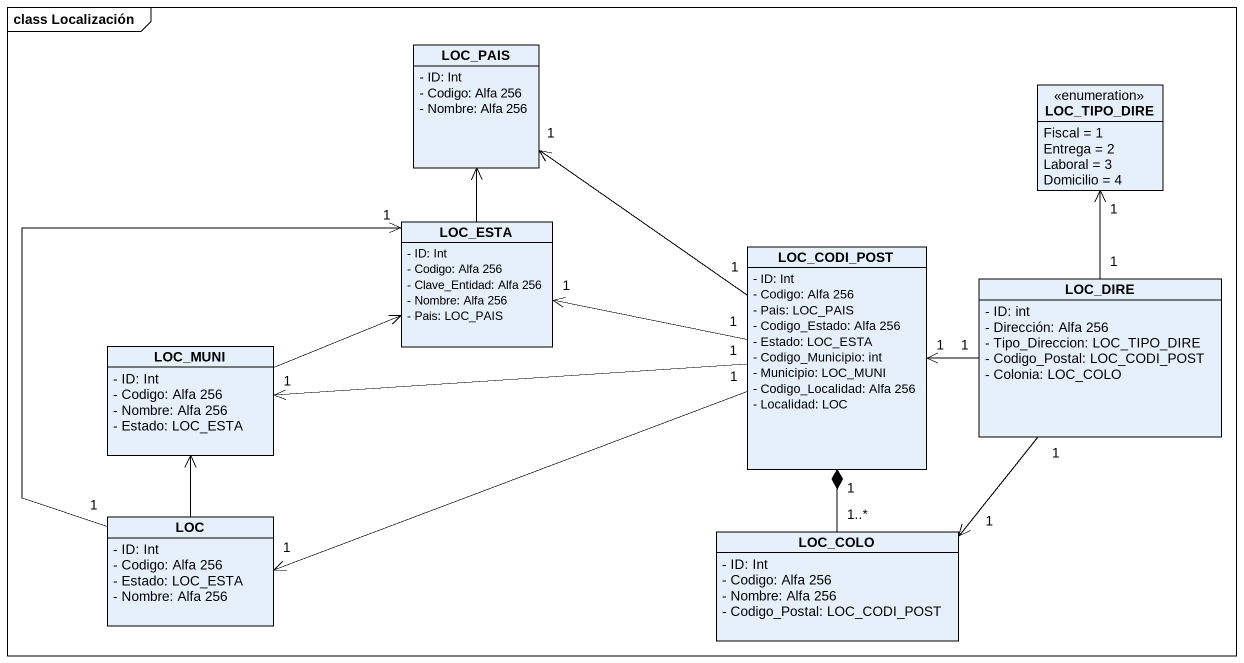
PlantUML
@startuml
mainframe class Localización
hide circle
hide empty members
skinparam classAttributeIconSize 0
class LOC_PAIS {
  - ID: Int
  - Codigo: Alfa 256
  - Nombre: Alfa 256
}
enum LOC_TIPO_DIRE {
  Fiscal = 1
  Entrega = 2
  Laboral = 3
  Domicilio = 4
}
class LOC_ESTA {
  - ID: Int
  - Codigo: Alfa 256
  - Clave_Entidad: Alfa 256
  - Nombre: Alfa 256
  - Pais: LOC_PAIS
}
class LOC_CODI_POST {
  - ID: Int
  - Codigo: Alfa 256
  - Pais: LOC_PAIS
  - Codigo_Estado: Alfa 256
  - Estado: LOC_ESTA
  - Codigo_Municipio: int
  - Municipio: LOC_MUNI
  - Codigo_Localidad: Alfa 256
  - Localidad: LOC
}
class LOC_DIRE {
  - ID: int
  - Dirección: Alfa 256
  - Tipo_Direccion: LOC_TIPO_DIRE
  - Codigo_Postal: LOC_CODI_POST
  - Colonia: LOC_COLO
}
class LOC_MUNI {
  - ID: Int
  - Codigo: Alfa 256
  - Nombre: Alfa 256
  - Estado: LOC_ESTA
}
class LOC {
  - ID: Int
  - Codigo: Alfa 256
  - Estado: LOC_ESTA
  - Nombre: Alfa 256
}
class LOC_COLO {
  - ID: Int
  - Codigo: Alfa 256
  - Nombre: Alfa 256
  - Codigo_Postal: LOC_CODI_POST
}
LOC_ESTA -up-> LOC_PAIS
LOC_CODI_POST "1" -up-> "1" LOC_PAIS
LOC_CODI_POST "1" -left-> "1" LOC_ESTA
LOC_CODI_POST "1" -left-> "1" LOC_MUNI
LOC_CODI_POST "1" -left-> "1" LOC
LOC_DIRE "1" -up-> "1" LOC_TIPO_DIRE
LOC_DIRE "1" -left-> "1" LOC_CODI_POST
LOC_DIRE "1" --> "1" LOC_COLO
LOC_MUNI -right-> LOC_ESTA
LOC "1" -up-> "1" LOC_ESTA
LOC -up-> LOC_MUNI
LOC_COLO "1..*" -up-* "1" LOC_CODI_POST
@enduml
